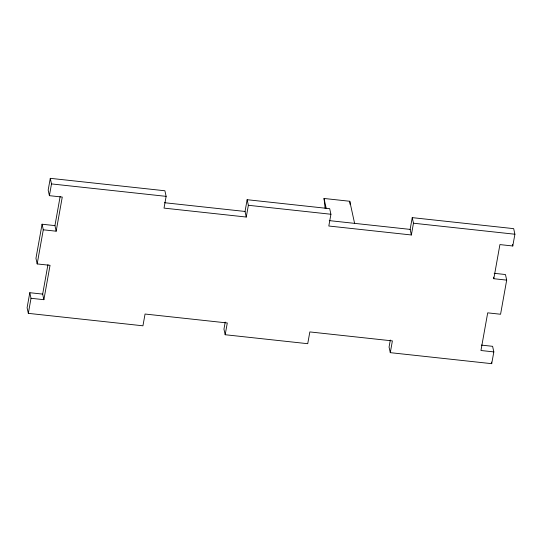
<?xml version="1.0" encoding="UTF-8"?>
<svg xmlns="http://www.w3.org/2000/svg" width="542" height="542" viewBox="0 0 542 542"><rect width="100%" height="100%" fill="white"/><g stroke="black" fill="none" stroke-linecap="round" stroke-linejoin="round"><path stroke-width="0.81" d="M29.796 292.707L31.016 298.29L43.888 299.685L42.669 294.103L29.796 292.707L27.1 307.768L28.319 313.357L142.939 325.803L145.053 314.035L227.288 322.964L225.181 334.732L307.727 343.696L309.841 331.928L392.394 340.891L390.281 352.659L491.716 363.675L493.823 351.907L492.603 346.318L481.337 345.098M42.066 224.219L43.285 229.801L56.158 231.197L54.938 225.614L42.066 224.219L35.955 258.344L37.174 263.927L50.047 265.323L43.888 299.685M493.823 351.907L480.95 350.505L487.698 312.849L500.571 314.245L506.682 280.119L493.809 278.717L499.92 244.591L512.793 245.987L514.9 234.232L513.681 228.643L412.245 217.633L413.465 223.216L411.364 234.977L328.811 226.014L330.918 214.253L329.692 208.67L247.138 199.707L248.365 205.289L246.258 217.044L164.023 208.114L166.13 196.36L164.904 190.77L50.284 178.325L48.177 190.086L49.397 195.669L62.269 197.071L56.158 231.197M28.319 313.357L31.016 298.29M37.174 263.927L43.285 229.801M49.397 195.669L51.504 183.914L50.284 178.325M42.669 294.103L47.947 264.652M54.938 225.614L60.155 196.482M225.221 322.083L223.954 329.15L225.181 334.732M246.258 217.044L245.038 211.461L247.138 199.707M390.328 340.017L389.061 347.076L390.281 352.659M411.364 234.977L410.138 229.395L412.245 217.633M325.146 208.48L324.028 198.467L349.773 201.265L354.617 223.433M51.504 183.914L166.13 196.36M248.365 205.289L330.918 214.253M413.465 223.216L514.9 234.232M164.477 202.715L245.038 211.461M329.258 220.608L410.138 229.395M494.196 273.31L505.462 274.537L506.682 280.119M512.447 244.395L512.793 245.987M493.457 277.125L493.809 278.717M491.364 362.076L491.716 363.675M324.028 198.467L326.182 208.318M349.773 201.265L350.146 204.598"/></g></svg>
